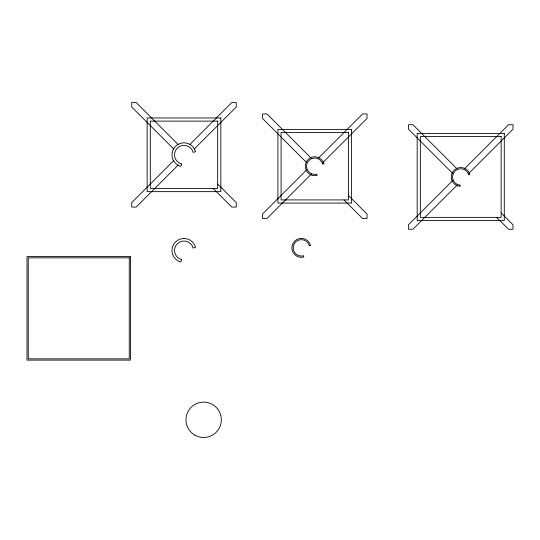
<?xml version="1.0" encoding="UTF-8"?>
<svg xmlns="http://www.w3.org/2000/svg" width="540" height="540" viewBox="0 0 540 540"><rect width="100%" height="100%" fill="white"/><g stroke="black" fill="none" stroke-linecap="round" stroke-linejoin="round"><path stroke-width="0.81" d="M173.806 160.522L131.726 202.601L131.726 207.07L136.188 207.07L178.268 164.983M189.709 144.619L231.795 102.533L236.257 102.533L236.257 107.001L194.177 149.081M306.619 169.918L262.501 214.036L262.501 218.504L266.963 218.504L311.641 173.819M318.445 158.085L362.57 113.967L367.031 113.967L367.031 118.429L322.353 163.107M453.148 180.103L408.47 224.782L408.47 229.244L412.931 229.244L457.61 184.565M464.413 168.831L508.538 124.713L513 124.713L513 129.175L468.882 173.293M457.049 168.831L412.931 124.713L408.47 124.713L408.47 129.175L453.148 173.853M501.134 212.915L513 224.782L513 229.244L508.538 229.244L496.672 217.377M311.081 158.085L266.963 113.967L262.501 113.967L262.501 118.429L306.619 162.554M348.449 195.453L367.031 214.036L367.031 218.504L362.57 218.504L343.987 199.915M178.268 144.619L136.188 102.533L131.726 102.533L131.726 107.001L173.806 149.081M217.674 184.019L236.257 202.601L236.257 207.07L231.795 207.07L213.212 188.487M460.019 185.153L459.911 186.408A9.47 9.47 0 0 1 451.271 177.255A9.47 9.47 0 0 1 459.365 167.609A9.47 9.47 0 0 1 469.881 174.528L468.659 174.852A8.208 8.208 0 0 0 459.547 168.858A8.208 8.208 0 0 0 452.534 177.215A8.208 8.208 0 0 0 460.019 185.153M181.541 163.944L180.887 166.388A11.995 11.995 0 0 1 175.513 146.32A11.995 11.995 0 0 1 195.575 151.7L193.138 152.347A9.47 9.47 0 0 0 177.296 148.108A9.47 9.47 0 0 0 181.541 163.944M181.541 259.619L180.887 262.062A11.995 11.995 0 0 1 175.513 241.994A11.995 11.995 0 0 1 195.575 247.374L193.138 248.022A9.47 9.47 0 0 0 177.296 243.783A9.47 9.47 0 0 0 181.541 259.619M323.912 163.782L322.691 164.113A8.208 8.208 0 0 0 312.64 158.308A8.208 8.208 0 0 0 306.835 168.358A8.208 8.208 0 0 0 316.885 174.163L317.216 175.379A9.47 9.47 0 0 1 305.62 168.683A9.47 9.47 0 0 1 312.316 157.086A9.47 9.47 0 0 1 323.912 163.782M310.507 245.396L309.292 245.727A8.208 8.208 0 0 0 299.241 239.922A8.208 8.208 0 0 0 293.436 249.973A8.208 8.208 0 0 0 303.487 255.778L303.818 256.993A9.47 9.47 0 0 1 292.221 250.297A9.47 9.47 0 0 1 298.91 238.7A9.47 9.47 0 0 1 310.507 245.396M220.833 117.963L147.15 117.963L147.15 191.639L220.833 191.639L220.833 117.963M217.674 121.115L150.309 121.115L150.309 188.487L217.674 188.487L217.674 121.115M351.601 129.398L277.925 129.398L277.925 203.074L351.601 203.074L351.601 129.398M348.449 132.55L281.084 132.55L281.084 199.915L348.449 199.915L348.449 132.55M504.286 133.421L417.177 133.421L417.177 220.529L504.286 220.529L504.286 133.421M501.134 136.58L420.336 136.58L420.336 217.377L501.134 217.377L501.134 136.58M130.525 256.588L27 256.588L27 360.113L130.525 360.113L130.525 256.588M129.263 257.85L28.262 257.85L28.262 358.85L129.263 358.85L129.263 257.85M194.819 435.098A17.672 17.672 0 0 0 221.333 419.789A17.672 17.672 0 0 0 194.819 404.487A17.672 17.672 0 0 0 194.819 435.098"/></g></svg>
